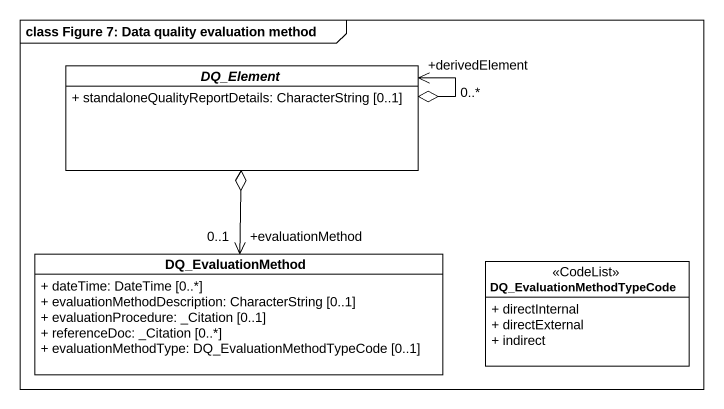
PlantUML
@startuml
mainframe class Figure 7: Data quality evaluation method
hide circle
hide empty members
skinparam classAttributeIconSize 0
abstract class DQ_Element {
  + standaloneQualityReportDetails: CharacterString [0..1]
}
class DQ_EvaluationMethod {
  + dateTime: DateTime [0..*]
  + evaluationMethodDescription: CharacterString [0..1]
  + evaluationProcedure: _Citation [0..1]
  + referenceDoc: _Citation [0..*]
  + evaluationMethodType: DQ_EvaluationMethodTypeCode [0..1]
}
class DQ_EvaluationMethodTypeCode <<CodeList>> {
  + directInternal
  + directExternal
  + indirect
}
DQ_Element o--> "+derivedElement\n0..*" DQ_Element
DQ_Element o--> "+evaluationMethod\n0..1" DQ_EvaluationMethod
@enduml
